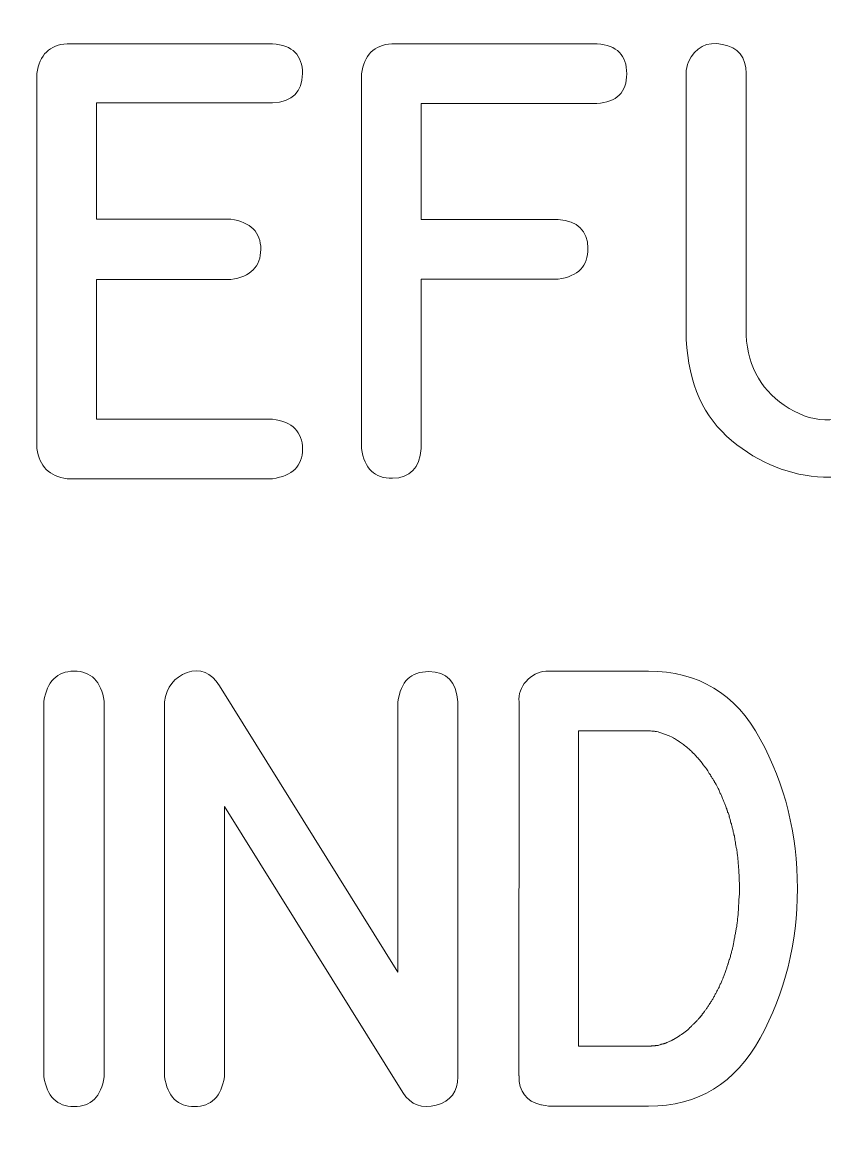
# Model space of a CAD drawing. Header units: millimetres. Extents: x -72 to 72, y -60 to 60.
# Drawn here: x -55.23 to -49.38, y 46.52 to 54.72 of the extents above; entities that cross this region are included whole.
import ezdxf

# ---------------------------------------------------------------- set-up
doc = ezdxf.new("R2010")
doc.units = ezdxf.units.MM
doc.layers.add('CUT', color=7, linetype='Continuous')
doc.layers.add('ENGRAVE', color=1, linetype='Continuous')

msp = doc.modelspace()

# ---------------------------------------------------------------- linework, layer by layer
at = {"layer": 'CUT', "lineweight": 9}
msp.add_open_spline([(70.6599, -60.1342), (70.9361, -60.152), (71.2072, -60.0547), (71.409, -59.8654), (71.409, -59.8654), (71.6108, -59.676), (71.7252, -59.413), (71.725, -59.1363), (71.725, -59.1363), (71.725, -59.1363), (71.725, -45.2787), (71.725, -45.2787), (71.725, -45.2787), (71.7248, -45.0133), (71.6193, -44.7589), (71.4315, -44.5713), (71.4315, -44.5713), (71.2437, -44.3838), (70.9904, -44.2785), (70.725, -44.2787), (70.725, -44.2787), (70.725, -44.2787), (68.2625, -44.2787), (68.2625, -44.2787), (68.2625, -44.2787), (65.9403, -44.2787), (63.7945, -43.0398), (62.6333, -41.0287), (62.6333, -41.0287), (61.4722, -39.0176), (61.4722, -36.5398), (62.6333, -34.5287), (62.6333, -34.5287), (63.7945, -32.5176), (65.9403, -31.2787), (68.2625, -31.2787), (68.2625, -31.2787), (68.2625, -31.2787), (70.725, -31.2787), (70.725, -31.2787), (70.725, -31.2787), (70.9904, -31.2785), (71.2448, -31.173), (71.4324, -30.9852), (71.4324, -30.9852), (71.6199, -30.7974), (71.7252, -30.5441), (71.725, -30.2787), (71.725, -30.2787), (71.725, -30.2787), (71.725, 40.4463), (71.725, 40.4463), (71.725, 40.4463), (71.7248, 40.7117), (71.6193, 40.9661), (71.4315, 41.1537), (71.4315, 41.1537), (71.2437, 41.3412), (70.9904, 41.4465), (70.725, 41.4463), (70.725, 41.4463), (70.725, 41.4463), (68.2625, 41.4463), (68.2625, 41.4463), (68.2625, 41.4463), (65.9403, 41.4463), (63.7945, 42.6852), (62.6333, 44.6963), (62.6333, 44.6963), (61.4722, 46.7074), (61.4722, 49.1852), (62.6333, 51.1963), (62.6333, 51.1963), (63.7945, 53.2074), (65.9403, 54.4463), (68.2625, 54.4463), (68.2625, 54.4463), (68.2625, 54.4463), (70.725, 54.4463), (70.725, 54.4463), (70.725, 54.4463), (70.9904, 54.4465), (71.2448, 54.552), (71.4324, 54.7398), (71.4324, 54.7398), (71.6199, 54.9276), (71.7252, 55.1809), (71.725, 55.4463), (71.725, 55.4463), (71.725, 55.4463), (71.725, 59.2206), (71.725, 59.2206), (71.725, 59.2206), (71.7248, 59.486), (71.6193, 59.7404), (71.4315, 59.928), (71.4315, 59.928), (71.2437, 60.1155), (70.9904, 60.2208), (70.725, 60.2206), (70.725, 60.2206), (70.725, 60.2206), (-70.725, 60.2206), (-70.725, 60.2206), (-70.725, 60.2206), (-70.9904, 60.2204), (-71.2448, 60.1148), (-71.4324, 59.9271), (-71.4324, 59.9271), (-71.6199, 59.7393), (-71.7252, 59.486), (-71.725, 59.2206), (-71.725, 59.2206), (-71.725, 59.2206), (-71.725, 55.4463), (-71.725, 55.4463), (-71.725, 55.4463), (-71.7248, 55.1809), (-71.6192, 54.9265), (-71.4315, 54.7389), (-71.4315, 54.7389), (-71.2437, 54.5514), (-70.9904, 54.4461), (-70.725, 54.4463), (-70.725, 54.4463), (-70.725, 54.4463), (-68.2625, 54.4463), (-68.2625, 54.4463), (-68.2625, 54.4463), (-65.9403, 54.4463), (-63.7944, 53.2074), (-62.6333, 51.1963), (-62.6333, 51.1963), (-61.4722, 49.1852), (-61.4722, 46.7074), (-62.6333, 44.6963), (-62.6333, 44.6963), (-63.7944, 42.6852), (-65.9403, 41.4463), (-68.2625, 41.4463), (-68.2625, 41.4463), (-68.2625, 41.4463), (-70.725, 41.4463), (-70.725, 41.4463), (-70.725, 41.4463), (-70.9904, 41.4461), (-71.2448, 41.3405), (-71.4324, 41.1528), (-71.4324, 41.1528), (-71.6199, 40.965), (-71.7252, 40.7117), (-71.725, 40.4463), (-71.725, 40.4463), (-71.725, 40.4463), (-71.725, -30.2787), (-71.725, -30.2787), (-71.725, -30.2787), (-71.7248, -30.5441), (-71.6192, -30.7985), (-71.4315, -30.9861), (-71.4315, -30.9861), (-71.2437, -31.1736), (-70.9904, -31.2789), (-70.725, -31.2787), (-70.725, -31.2787), (-70.725, -31.2787), (-68.2625, -31.2787), (-68.2625, -31.2787), (-68.2625, -31.2787), (-65.9403, -31.2787), (-63.7944, -32.5176), (-62.6333, -34.5287), (-62.6333, -34.5287), (-61.4722, -36.5398), (-61.4722, -39.0176), (-62.6333, -41.0287), (-62.6333, -41.0287), (-63.7944, -43.0398), (-65.9403, -44.2787), (-68.2625, -44.2787), (-68.2625, -44.2787), (-68.2625, -44.2787), (-70.725, -44.2787), (-70.725, -44.2787), (-70.725, -44.2787), (-70.9904, -44.2789), (-71.2448, -44.3845), (-71.4324, -44.5722), (-71.4324, -44.5722), (-71.6199, -44.76), (-71.7252, -45.0133), (-71.725, -45.2787), (-71.725, -45.2787), (-71.725, -45.2787), (-71.725, -49.9113), (-71.725, -49.9113), (-71.725, -49.9113), (-71.7247, -50.4387), (-71.3163, -50.8752), (-70.7901, -50.9092), (-70.7901, -50.9092), (-70.7901, -50.9092), (70.6599, -60.1342), (70.6599, -60.1342)], degree=3, knots=[0, 0, 0, 0, 0.019231, 0.019231, 0.019231, 0.019231, 0.038462, 0.038462, 0.038462, 0.038462, 0.057692, 0.057692, 0.057692, 0.057692, 0.076923, 0.076923, 0.076923, 0.076923, 0.096154, 0.096154, 0.096154, 0.096154, 0.115385, 0.115385, 0.115385, 0.115385, 0.134615, 0.134615, 0.134615, 0.134615, 0.153846, 0.153846, 0.153846, 0.153846, 0.173077, 0.173077, 0.173077, 0.173077, 0.192308, 0.192308, 0.192308, 0.192308, 0.211538, 0.211538, 0.211538, 0.211538, 0.230769, 0.230769, 0.230769, 0.230769, 0.25, 0.25, 0.25, 0.25, 0.269231, 0.269231, 0.269231, 0.269231, 0.288462, 0.288462, 0.288462, 0.288462, 0.307692, 0.307692, 0.307692, 0.307692, 0.326923, 0.326923, 0.326923, 0.326923, 0.346154, 0.346154, 0.346154, 0.346154, 0.365385, 0.365385, 0.365385, 0.365385, 0.384615, 0.384615, 0.384615, 0.384615, 0.403846, 0.403846, 0.403846, 0.403846, 0.423077, 0.423077, 0.423077, 0.423077, 0.442308, 0.442308, 0.442308, 0.442308, 0.461538, 0.461538, 0.461538, 0.461538, 0.480769, 0.480769, 0.480769, 0.480769, 0.5, 0.5, 0.5, 0.5, 0.519231, 0.519231, 0.519231, 0.519231, 0.538462, 0.538462, 0.538462, 0.538462, 0.557692, 0.557692, 0.557692, 0.557692, 0.576923, 0.576923, 0.576923, 0.576923, 0.596154, 0.596154, 0.596154, 0.596154, 0.615385, 0.615385, 0.615385, 0.615385, 0.634615, 0.634615, 0.634615, 0.634615, 0.653846, 0.653846, 0.653846, 0.653846, 0.673077, 0.673077, 0.673077, 0.673077, 0.692308, 0.692308, 0.692308, 0.692308, 0.711538, 0.711538, 0.711538, 0.711538, 0.730769, 0.730769, 0.730769, 0.730769, 0.75, 0.75, 0.75, 0.75, 0.769231, 0.769231, 0.769231, 0.769231, 0.788462, 0.788462, 0.788462, 0.788462, 0.807692, 0.807692, 0.807692, 0.807692, 0.826923, 0.826923, 0.826923, 0.826923, 0.846154, 0.846154, 0.846154, 0.846154, 0.865385, 0.865385, 0.865385, 0.865385, 0.884615, 0.884615, 0.884615, 0.884615, 0.903846, 0.903846, 0.903846, 0.903846, 0.923077, 0.923077, 0.923077, 0.923077, 0.942308, 0.942308, 0.942308, 0.942308, 0.961538, 0.961538, 0.961538, 0.961538, 1, 1, 1, 1], dxfattribs=at)
at = {"layer": 'ENGRAVE', "lineweight": 9}
for points, knots in [([(-53.4081, 54.1347), (-53.4081, 54.1347), (-54.6935, 54.1347), (-54.6935, 54.1347), (-54.6935, 54.1347), (-54.6935, 54.1347), (-54.6935, 53.2864), (-54.6935, 53.2864), (-54.6935, 53.2864), (-54.6935, 53.2864), (-53.7135, 53.2864), (-53.7135, 53.2864), (-53.7135, 53.2864), (-53.5669, 53.2647), (-53.4939, 53.1912), (-53.4944, 53.0658), (-53.4944, 53.0658), (-53.4949, 52.9398), (-53.568, 52.8668), (-53.7135, 52.8462), (-53.7135, 52.8462), (-53.7135, 52.8462), (-54.6935, 52.8462), (-54.6935, 52.8462), (-54.6935, 52.8462), (-54.6935, 52.8462), (-54.6935, 51.8275), (-54.6935, 51.8275), (-54.6935, 51.8275), (-54.6935, 51.8275), (-53.4081, 51.8275), (-53.4081, 51.8275), (-53.4081, 51.8275), (-53.2626, 51.8058), (-53.1896, 51.7333), (-53.1896, 51.609), (-53.1896, 51.609), (-53.1896, 51.4851), (-53.2626, 51.4126), (-53.4081, 51.392), (-53.4081, 51.392), (-53.4081, 51.392), (-54.9089, 51.392), (-54.9089, 51.392), (-54.9089, 51.392), (-55.038, 51.4084), (-55.1115, 51.482), (-55.129, 51.6121), (-55.129, 51.6121), (-55.129, 51.6121), (-55.129, 54.35), (-55.129, 54.35), (-55.129, 54.35), (-55.1094, 54.4866), (-55.0359, 54.5585), (-54.9089, 54.567), (-54.9089, 54.567), (-54.9089, 54.567), (-53.4081, 54.567), (-53.4081, 54.567), (-53.4081, 54.567), (-53.2626, 54.5559), (-53.1896, 54.4829), (-53.1901, 54.349), (-53.1901, 54.349), (-53.1907, 54.2151), (-53.2637, 54.1437), (-53.4081, 54.1347)], [0, 0, 0, 0, 0.055556, 0.055556, 0.055556, 0.055556, 0.111111, 0.111111, 0.111111, 0.111111, 0.166667, 0.166667, 0.166667, 0.166667, 0.222222, 0.222222, 0.222222, 0.222222, 0.277778, 0.277778, 0.277778, 0.277778, 0.333333, 0.333333, 0.333333, 0.333333, 0.388889, 0.388889, 0.388889, 0.388889, 0.444444, 0.444444, 0.444444, 0.444444, 0.5, 0.5, 0.5, 0.5, 0.555556, 0.555556, 0.555556, 0.555556, 0.611111, 0.611111, 0.611111, 0.611111, 0.666667, 0.666667, 0.666667, 0.666667, 0.722222, 0.722222, 0.722222, 0.722222, 0.777778, 0.777778, 0.777778, 0.777778, 0.833333, 0.833333, 0.833333, 0.833333, 0.888889, 0.888889, 0.888889, 0.888889, 1, 1, 1, 1]), ([(-52.7589, 51.6121), (-52.7589, 51.6121), (-52.7589, 54.3469), (-52.7589, 54.3469), (-52.7589, 54.3469), (-52.7404, 54.4834), (-52.6668, 54.5569), (-52.5388, 54.567), (-52.5388, 54.567), (-52.5388, 54.567), (-51.038, 54.567), (-51.038, 54.567), (-51.038, 54.567), (-50.8946, 54.5559), (-50.8227, 54.4823), (-50.8227, 54.3474), (-50.8227, 54.3474), (-50.8227, 54.213), (-50.8957, 54.1405), (-51.0412, 54.1315), (-51.0412, 54.1315), (-51.0412, 54.1315), (-52.3234, 54.1315), (-52.3234, 54.1315), (-52.3234, 54.1315), (-52.3234, 54.1315), (-52.3234, 53.2832), (-52.3234, 53.2832), (-52.3234, 53.2832), (-52.3234, 53.2832), (-51.3233, 53.2832), (-51.3233, 53.2832), (-51.3233, 53.2832), (-51.1809, 53.2732), (-51.1084, 53.2033), (-51.1063, 53.0742), (-51.1063, 53.0742), (-51.1042, 52.9451), (-51.1767, 52.8694), (-51.3233, 52.8477), (-51.3233, 52.8477), (-51.3233, 52.8477), (-52.3234, 52.8477), (-52.3234, 52.8477), (-52.3234, 52.8477), (-52.3234, 52.8477), (-52.3234, 51.6121), (-52.3234, 51.6121), (-52.3234, 51.6121), (-52.3334, 51.4698), (-52.4038, 51.3973), (-52.5335, 51.3952), (-52.5335, 51.3952), (-52.6631, 51.3931), (-52.7383, 51.4656), (-52.7589, 51.6121)], [0, 0, 0, 0, 0.066667, 0.066667, 0.066667, 0.066667, 0.133333, 0.133333, 0.133333, 0.133333, 0.2, 0.2, 0.2, 0.2, 0.266667, 0.266667, 0.266667, 0.266667, 0.333333, 0.333333, 0.333333, 0.333333, 0.4, 0.4, 0.4, 0.4, 0.466667, 0.466667, 0.466667, 0.466667, 0.533333, 0.533333, 0.533333, 0.533333, 0.6, 0.6, 0.6, 0.6, 0.666667, 0.666667, 0.666667, 0.666667, 0.733333, 0.733333, 0.733333, 0.733333, 0.8, 0.8, 0.8, 0.8, 0.866667, 0.866667, 0.866667, 0.866667, 1, 1, 1, 1]), ([(-48.2991, 52.4387), (-48.2991, 52.4387), (-48.2991, 52.4075), (-48.2991, 52.4075), (-48.2991, 52.4075), (-48.3023, 52.3556), (-48.3044, 52.3249), (-48.3049, 52.3143), (-48.3049, 52.3143), (-48.3483, 51.9984), (-48.4785, 51.7651), (-48.6944, 51.6143), (-48.6944, 51.6143), (-48.9103, 51.464), (-49.141, 51.3936), (-49.3855, 51.4036), (-49.3855, 51.4036), (-49.6305, 51.4137), (-49.8549, 51.5026), (-50.0575, 51.6709), (-50.0575, 51.6709), (-50.2607, 51.8397), (-50.3713, 52.0852), (-50.3888, 52.4075), (-50.3888, 52.4075), (-50.3888, 52.4075), (-50.3888, 52.4387), (-50.3888, 52.4387), (-50.3888, 52.4387), (-50.3888, 52.4387), (-50.3888, 54.35), (-50.3888, 54.35), (-50.3888, 54.35), (-50.3888, 54.3807), (-50.383, 54.4088), (-50.3719, 54.4337), (-50.3719, 54.4337), (-50.3221, 54.5421), (-50.2396, 54.585), (-50.1242, 54.5622), (-50.1242, 54.5622), (-50.0094, 54.5395), (-49.9517, 54.4686), (-49.9517, 54.35), (-49.9517, 54.35), (-49.9517, 54.35), (-49.9517, 52.4387), (-49.9517, 52.4387), (-49.9517, 52.4387), (-49.9364, 52.2006), (-49.8316, 52.0228), (-49.6379, 51.9053), (-49.6379, 51.9053), (-49.4437, 51.7873), (-49.24, 51.7926), (-49.0262, 51.9206), (-49.0262, 51.9206), (-48.9299, 51.9773), (-48.8595, 52.0508), (-48.8145, 52.1408), (-48.8145, 52.1408), (-48.7695, 52.2307), (-48.7431, 52.3302), (-48.7346, 52.4387), (-48.7346, 52.4387), (-48.7346, 52.4387), (-48.7346, 54.35), (-48.7346, 54.35), (-48.7346, 54.35), (-48.7346, 54.3686), (-48.7336, 54.3823), (-48.7314, 54.3918), (-48.7314, 54.3918), (-48.7076, 54.5188), (-48.6298, 54.5765), (-48.4976, 54.5638), (-48.4976, 54.5638), (-48.3653, 54.5517), (-48.2991, 54.4802), (-48.2991, 54.35), (-48.2991, 54.35), (-48.2991, 54.35), (-48.2991, 52.4387), (-48.2991, 52.4387)], [0, 0, 0, 0, 0.045455, 0.045455, 0.045455, 0.045455, 0.090909, 0.090909, 0.090909, 0.090909, 0.136364, 0.136364, 0.136364, 0.136364, 0.181818, 0.181818, 0.181818, 0.181818, 0.227273, 0.227273, 0.227273, 0.227273, 0.272727, 0.272727, 0.272727, 0.272727, 0.318182, 0.318182, 0.318182, 0.318182, 0.363636, 0.363636, 0.363636, 0.363636, 0.409091, 0.409091, 0.409091, 0.409091, 0.454545, 0.454545, 0.454545, 0.454545, 0.5, 0.5, 0.5, 0.5, 0.545455, 0.545455, 0.545455, 0.545455, 0.590909, 0.590909, 0.590909, 0.590909, 0.636364, 0.636364, 0.636364, 0.636364, 0.681818, 0.681818, 0.681818, 0.681818, 0.727273, 0.727273, 0.727273, 0.727273, 0.772727, 0.772727, 0.772727, 0.772727, 0.818182, 0.818182, 0.818182, 0.818182, 0.863636, 0.863636, 0.863636, 0.863636, 0.909091, 0.909091, 0.909091, 0.909091, 1, 1, 1, 1]), ([(-54.6368, 47.0264), (-54.6596, 46.8809), (-54.7331, 46.8084), (-54.8575, 46.8089), (-54.8575, 46.8089), (-54.9824, 46.8094), (-55.0554, 46.8819), (-55.0771, 47.0264), (-55.0771, 47.0264), (-55.0771, 47.0264), (-55.0771, 49.7675), (-55.0771, 49.7675), (-55.0771, 49.7675), (-55.0554, 49.913), (-54.9824, 49.9865), (-54.8575, 49.9871), (-54.8575, 49.9871), (-54.7331, 49.9876), (-54.6596, 49.914), (-54.6368, 49.7675), (-54.6368, 49.7675), (-54.6368, 49.7675), (-54.6368, 47.0264), (-54.6368, 47.0264)], [0, 0, 0, 0, 0.142857, 0.142857, 0.142857, 0.142857, 0.285714, 0.285714, 0.285714, 0.285714, 0.428571, 0.428571, 0.428571, 0.428571, 0.571429, 0.571429, 0.571429, 0.571429, 0.714286, 0.714286, 0.714286, 0.714286, 1, 1, 1, 1]), ([(-52.0556, 47.0264), (-52.0556, 46.9179), (-52.108, 46.8491), (-52.2128, 46.8195), (-52.2128, 46.8195), (-52.3181, 46.7904), (-52.399, 46.8211), (-52.4572, 46.9121), (-52.4572, 46.9121), (-52.4572, 46.9121), (-53.7595, 49.0002), (-53.7595, 49.0002), (-53.7595, 49.0002), (-53.7595, 49.0002), (-53.7595, 47.0264), (-53.7595, 47.0264), (-53.7595, 47.0264), (-53.7823, 46.8819), (-53.8553, 46.8094), (-53.9786, 46.8094), (-53.9786, 46.8094), (-54.1024, 46.8094), (-54.1749, 46.8819), (-54.1966, 47.0264), (-54.1966, 47.0264), (-54.1966, 47.0264), (-54.1966, 49.7643), (-54.1966, 49.7643), (-54.1966, 49.7643), (-54.1813, 49.8717), (-54.1262, 49.9426), (-54.0315, 49.977), (-54.0315, 49.977), (-53.9368, 50.0109), (-53.8579, 49.9786), (-53.795, 49.8807), (-53.795, 49.8807), (-53.795, 49.8807), (-52.4927, 47.7894), (-52.4927, 47.7894), (-52.4927, 47.7894), (-52.4927, 47.7894), (-52.4927, 49.7643), (-52.4927, 49.7643), (-52.4927, 49.7643), (-52.4731, 49.9119), (-52.398, 49.9855), (-52.2673, 49.9839), (-52.2673, 49.9839), (-52.1366, 49.9823), (-52.0662, 49.9093), (-52.0556, 49.7643), (-52.0556, 49.7643), (-52.0556, 49.7643), (-52.0556, 47.0264), (-52.0556, 47.0264)], [0, 0, 0, 0, 0.066667, 0.066667, 0.066667, 0.066667, 0.133333, 0.133333, 0.133333, 0.133333, 0.2, 0.2, 0.2, 0.2, 0.266667, 0.266667, 0.266667, 0.266667, 0.333333, 0.333333, 0.333333, 0.333333, 0.4, 0.4, 0.4, 0.4, 0.466667, 0.466667, 0.466667, 0.466667, 0.533333, 0.533333, 0.533333, 0.533333, 0.6, 0.6, 0.6, 0.6, 0.666667, 0.666667, 0.666667, 0.666667, 0.733333, 0.733333, 0.733333, 0.733333, 0.8, 0.8, 0.8, 0.8, 0.866667, 0.866667, 0.866667, 0.866667, 1, 1, 1, 1]), ([(-51.3936, 49.9876), (-51.3936, 49.9876), (-50.6634, 49.9876), (-50.6634, 49.9876), (-50.6634, 49.9876), (-50.3004, 49.9876), (-50.0289, 49.8225), (-49.8479, 49.4918), (-49.8479, 49.4918), (-49.667, 49.161), (-49.5765, 48.797), (-49.5765, 48.4001), (-49.5765, 48.4001), (-49.5765, 48.0032), (-49.6675, 47.6397), (-49.8485, 47.309), (-49.8485, 47.309), (-50.03, 46.9782), (-50.3014, 46.8126), (-50.6634, 46.8126), (-50.6634, 46.8126), (-50.6634, 46.8126), (-51.3936, 46.8126), (-51.3936, 46.8126), (-51.3936, 46.8126), (-51.3936, 46.8126), (-51.3905, 46.8126), (-51.3905, 46.8126), (-51.3905, 46.8126), (-51.3905, 46.8126), (-51.3936, 46.8126), (-51.3936, 46.8126), (-51.3936, 46.8126), (-51.4275, 46.8179), (-51.446, 46.8211), (-51.4492, 46.8221), (-51.4492, 46.8221), (-51.5566, 46.8475), (-51.6101, 46.9179), (-51.609, 47.0327), (-51.609, 47.0327), (-51.609, 47.0327), (-51.6106, 47.0327), (-51.6106, 47.0327), (-51.6106, 47.0327), (-51.6106, 47.0327), (-51.609, 49.7706), (-51.609, 49.7706), (-51.609, 49.7706), (-51.6101, 49.7738), (-51.6106, 49.7781), (-51.6106, 49.7828), (-51.6106, 49.7828), (-51.6074, 49.84), (-51.5852, 49.8881), (-51.5434, 49.9278), (-51.5434, 49.9278), (-51.5011, 49.9675), (-51.4508, 49.9876), (-51.3921, 49.9876), (-51.3921, 49.9876), (-51.3921, 49.9876), (-51.3936, 49.9876), (-51.3936, 49.9876)], [0, 0, 0, 0, 0.058824, 0.058824, 0.058824, 0.058824, 0.117647, 0.117647, 0.117647, 0.117647, 0.176471, 0.176471, 0.176471, 0.176471, 0.235294, 0.235294, 0.235294, 0.235294, 0.294118, 0.294118, 0.294118, 0.294118, 0.352941, 0.352941, 0.352941, 0.352941, 0.411765, 0.411765, 0.411765, 0.411765, 0.470588, 0.470588, 0.470588, 0.470588, 0.529412, 0.529412, 0.529412, 0.529412, 0.588235, 0.588235, 0.588235, 0.588235, 0.647059, 0.647059, 0.647059, 0.647059, 0.705882, 0.705882, 0.705882, 0.705882, 0.764706, 0.764706, 0.764706, 0.764706, 0.823529, 0.823529, 0.823529, 0.823529, 0.882353, 0.882353, 0.882353, 0.882353, 1, 1, 1, 1]), ([(-50.6634, 47.2497), (-50.6613, 47.2497), (-50.6592, 47.2497), (-50.657, 47.2497), (-50.657, 47.2497), (-50.6549, 47.2497), (-50.6523, 47.2497), (-50.6496, 47.2497), (-50.6496, 47.2497), (-50.6475, 47.2497), (-50.6454, 47.2502), (-50.6438, 47.2508), (-50.6438, 47.2508), (-50.6422, 47.2513), (-50.6401, 47.2513), (-50.6369, 47.2513), (-50.6369, 47.2513), (-50.6348, 47.2513), (-50.6327, 47.2518), (-50.6301, 47.2523), (-50.6301, 47.2523), (-50.6274, 47.2529), (-50.6248, 47.2529), (-50.6216, 47.2529), (-50.6216, 47.2529), (-50.6195, 47.2529), (-50.6174, 47.2534), (-50.6152, 47.2534), (-50.6152, 47.2534), (-50.6131, 47.2539), (-50.6105, 47.2545), (-50.6073, 47.2545), (-50.6073, 47.2545), (-50.6057, 47.2545), (-50.6036, 47.2545), (-50.6015, 47.255), (-50.6015, 47.255), (-50.5994, 47.2555), (-50.5967, 47.256), (-50.5935, 47.256), (-50.5935, 47.256), (-50.5893, 47.2582), (-50.5851, 47.2592), (-50.5814, 47.2592), (-50.5814, 47.2592), (-50.5793, 47.2592), (-50.5771, 47.2597), (-50.575, 47.2613), (-50.575, 47.2613), (-50.5729, 47.2629), (-50.5703, 47.2645), (-50.5671, 47.265), (-50.5671, 47.265), (-50.565, 47.265), (-50.5628, 47.2656), (-50.5602, 47.2661), (-50.5602, 47.2661), (-50.5576, 47.2666), (-50.5549, 47.2672), (-50.5517, 47.2682), (-50.5517, 47.2682), (-50.5496, 47.2682), (-50.5475, 47.2687), (-50.5454, 47.2698), (-50.5454, 47.2698), (-50.5433, 47.2709), (-50.5412, 47.2719), (-50.538, 47.273), (-50.538, 47.273), (-50.5316, 47.2751), (-50.5269, 47.2772), (-50.5237, 47.2793), (-50.5237, 47.2793), (-50.5052, 47.2857), (-50.4999, 47.2873), (-50.5083, 47.2857), (-50.5083, 47.2857), (-50.5062, 47.2857), (-50.5041, 47.2862), (-50.502, 47.2878), (-50.502, 47.2878), (-50.4999, 47.2894), (-50.4972, 47.2904), (-50.4946, 47.2915), (-50.4946, 47.2915), (-50.4851, 47.2978), (-50.4808, 47.3005), (-50.4819, 47.2994), (-50.4819, 47.2994), (-50.4718, 47.3047), (-50.4665, 47.3074), (-50.4665, 47.3074), (-50.4665, 47.3074), (-50.4644, 47.3084), (-50.4623, 47.3095), (-50.4602, 47.3111), (-50.4602, 47.3111), (-50.4581, 47.3127), (-50.4554, 47.3143), (-50.4523, 47.3164), (-50.4523, 47.3164), (-50.4433, 47.3227), (-50.4385, 47.3259), (-50.4385, 47.3259), (-50.4385, 47.3259), (-50.4364, 47.327), (-50.4343, 47.328), (-50.4316, 47.3296), (-50.4316, 47.3296), (-50.429, 47.3312), (-50.4263, 47.3328), (-50.4231, 47.3349), (-50.4231, 47.3349), (-50.421, 47.3359), (-50.4189, 47.3375), (-50.4168, 47.3397), (-50.4168, 47.3397), (-50.4147, 47.3418), (-50.412, 47.3439), (-50.4089, 47.346), (-50.4089, 47.346), (-50.4073, 47.3471), (-50.4052, 47.3481), (-50.403, 47.3497), (-50.403, 47.3497), (-50.4009, 47.3513), (-50.3983, 47.3534), (-50.3951, 47.355), (-50.3951, 47.355), (-50.393, 47.3571), (-50.3877, 47.3613), (-50.3798, 47.3677), (-50.3798, 47.3677), (-50.3713, 47.3762), (-50.3671, 47.3799), (-50.3671, 47.3799), (-50.3671, 47.3799), (-50.3649, 47.382), (-50.3634, 47.3841), (-50.3612, 47.3862), (-50.3612, 47.3862), (-50.3591, 47.3883), (-50.3565, 47.391), (-50.3533, 47.3942), (-50.3533, 47.3942), (-50.3512, 47.3963), (-50.3491, 47.3979), (-50.3469, 47.4), (-50.3469, 47.4), (-50.3448, 47.4021), (-50.3427, 47.4047), (-50.3395, 47.4079), (-50.3395, 47.4079), (-50.3364, 47.41), (-50.3316, 47.4143), (-50.3253, 47.4201), (-50.3253, 47.4201), (-50.3231, 47.4222), (-50.321, 47.4243), (-50.3194, 47.4264), (-50.3194, 47.4264), (-50.3173, 47.4286), (-50.3147, 47.4312), (-50.3115, 47.4344), (-50.3115, 47.4344), (-50.3094, 47.4365), (-50.3073, 47.4386), (-50.3051, 47.4413), (-50.3051, 47.4413), (-50.303, 47.4439), (-50.3004, 47.4465), (-50.2977, 47.4497), (-50.2977, 47.4497), (-50.285, 47.4661), (-50.2808, 47.4714), (-50.285, 47.4651), (-50.285, 47.4651), (-50.2776, 47.4725), (-50.2734, 47.4783), (-50.2713, 47.4825), (-50.2713, 47.4825), (-50.2618, 47.4947), (-50.2575, 47.5005), (-50.2586, 47.4995), (-50.2586, 47.4995), (-50.2565, 47.5026), (-50.2543, 47.5053), (-50.2528, 47.5079), (-50.2528, 47.5079), (-50.2506, 47.5106), (-50.248, 47.5132), (-50.2448, 47.5164), (-50.2448, 47.5164), (-50.2427, 47.5196), (-50.2411, 47.5227), (-50.2395, 47.5259), (-50.2395, 47.5259), (-50.2379, 47.5291), (-50.2353, 47.5317), (-50.2326, 47.5349), (-50.2326, 47.5349), (-50.2316, 47.5381), (-50.2295, 47.5413), (-50.2268, 47.545), (-50.2268, 47.545), (-50.2242, 47.5487), (-50.2221, 47.5518), (-50.2199, 47.555), (-50.2199, 47.555), (-50.2136, 47.5635), (-50.2099, 47.5698), (-50.2078, 47.5741), (-50.2078, 47.5741), (-50.2057, 47.5767), (-50.2035, 47.5804), (-50.202, 47.5841), (-50.202, 47.5841), (-50.2004, 47.5873), (-50.1983, 47.591), (-50.1951, 47.5942), (-50.1951, 47.5942), (-50.193, 47.5968), (-50.1914, 47.6005), (-50.1898, 47.6042), (-50.1898, 47.6042), (-50.1882, 47.6074), (-50.1861, 47.6111), (-50.1829, 47.6143), (-50.1829, 47.6143), (-50.1808, 47.6191), (-50.1776, 47.6259), (-50.1734, 47.6344), (-50.1734, 47.6344), (-50.1713, 47.6376), (-50.1697, 47.6407), (-50.1681, 47.645), (-50.1681, 47.645), (-50.1665, 47.6492), (-50.1644, 47.6534), (-50.1612, 47.6577), (-50.1612, 47.6577), (-50.1591, 47.6609), (-50.157, 47.664), (-50.1554, 47.6677), (-50.1554, 47.6677), (-50.1543, 47.6714), (-50.1517, 47.6751), (-50.1485, 47.6794), (-50.1485, 47.6794), (-50.1475, 47.6826), (-50.1464, 47.6857), (-50.1448, 47.69), (-50.1448, 47.69), (-50.1432, 47.6942), (-50.1416, 47.6984), (-50.1395, 47.7027), (-50.1395, 47.7027), (-50.1363, 47.7074), (-50.1326, 47.7154), (-50.1284, 47.7259), (-50.1284, 47.7259), (-50.1183, 47.7513), (-50.1146, 47.7598), (-50.1178, 47.7503), (-50.1178, 47.7503), (-50.1168, 47.7535), (-50.1152, 47.7577), (-50.1136, 47.7619), (-50.1136, 47.7619), (-50.112, 47.7667), (-50.1104, 47.7715), (-50.1083, 47.7752), (-50.1083, 47.7752), (-50.1072, 47.7794), (-50.1062, 47.7836), (-50.1046, 47.7879), (-50.1046, 47.7879), (-50.103, 47.7921), (-50.1009, 47.7963), (-50.0993, 47.8016), (-50.0993, 47.8016), (-50.0961, 47.8111), (-50.0935, 47.8191), (-50.0914, 47.8265), (-50.0914, 47.8265), (-50.0903, 47.8307), (-50.0892, 47.835), (-50.0877, 47.8392), (-50.0877, 47.8392), (-50.0861, 47.8429), (-50.084, 47.8477), (-50.0818, 47.8529), (-50.0818, 47.8529), (-50.0861, 47.8424), (-50.0834, 47.8514), (-50.0744, 47.8794), (-50.0744, 47.8794), (-50.0723, 47.8842), (-50.0691, 47.8932), (-50.0649, 47.9053), (-50.0649, 47.9053), (-50.0649, 47.9096), (-50.0644, 47.9143), (-50.0628, 47.9186), (-50.0628, 47.9186), (-50.0612, 47.9233), (-50.0596, 47.9281), (-50.0586, 47.9334), (-50.0586, 47.9334), (-50.0575, 47.9376), (-50.0564, 47.9418), (-50.0554, 47.9466), (-50.0554, 47.9466), (-50.0548, 47.9514), (-50.0533, 47.9561), (-50.0511, 47.9614), (-50.0511, 47.9614), (-50.0511, 47.9646), (-50.0501, 47.9683), (-50.0485, 47.9731), (-50.0485, 47.9731), (-50.0469, 47.9778), (-50.0459, 47.9826), (-50.0448, 47.9879), (-50.0448, 47.9879), (-50.0437, 47.9948), (-50.0421, 48.0048), (-50.04, 48.017), (-50.04, 48.017), (-50.04, 48.0212), (-50.0395, 48.0255), (-50.0379, 48.0302), (-50.0379, 48.0302), (-50.0363, 48.035), (-50.0347, 48.0397), (-50.0342, 48.045), (-50.0342, 48.045), (-50.0342, 48.0493), (-50.0337, 48.0535), (-50.0326, 48.0583), (-50.0326, 48.0583), (-50.0316, 48.063), (-50.0305, 48.0678), (-50.0294, 48.0731), (-50.0294, 48.0731), (-50.0284, 48.0805), (-50.0268, 48.09), (-50.0247, 48.1027), (-50.0247, 48.1027), (-50.0247, 48.1064), (-50.0236, 48.1112), (-50.022, 48.1165), (-50.022, 48.1165), (-50.021, 48.1218), (-50.0194, 48.1265), (-50.0183, 48.1318), (-50.0183, 48.1318), (-50.0183, 48.1392), (-50.0173, 48.1487), (-50.0152, 48.1614), (-50.0152, 48.1614), (-50.0152, 48.1657), (-50.0152, 48.1699), (-50.0146, 48.1747), (-50.0146, 48.1747), (-50.0141, 48.1794), (-50.013, 48.1847), (-50.012, 48.1906), (-50.012, 48.1906), (-50.0104, 48.2033), (-50.0093, 48.2128), (-50.0093, 48.2202), (-50.0093, 48.2202), (-50.0083, 48.2276), (-50.0078, 48.2371), (-50.0078, 48.2498), (-50.0078, 48.2498), (-50.0067, 48.2572), (-50.0062, 48.2673), (-50.0062, 48.2805), (-50.0062, 48.2805), (-50.0051, 48.2879), (-50.0046, 48.298), (-50.0046, 48.3101), (-50.0046, 48.3101), (-50.0046, 48.3154), (-50.004, 48.3202), (-50.0035, 48.325), (-50.0035, 48.325), (-50.003, 48.3297), (-50.0025, 48.335), (-50.0014, 48.3414), (-50.0014, 48.3414), (-50.0014, 48.3456), (-50.0009, 48.3498), (-50.0003, 48.3546), (-50.0003, 48.3546), (-50.0003, 48.3588), (-49.9998, 48.3646), (-49.9998, 48.3705), (-49.9998, 48.3705), (-49.9998, 48.3747), (-49.9998, 48.3795), (-49.9998, 48.3848), (-49.9998, 48.3848), (-49.9998, 48.3895), (-49.9998, 48.3948), (-49.9998, 48.4001), (-49.9998, 48.4001), (-49.9998, 48.4054), (-49.9998, 48.4102), (-49.9998, 48.4149), (-49.9998, 48.4149), (-49.9998, 48.4197), (-49.9998, 48.4244), (-49.9998, 48.4297), (-49.9998, 48.4297), (-49.9998, 48.4345), (-50.0003, 48.4398), (-50.0003, 48.444), (-50.0003, 48.444), (-50.0009, 48.4488), (-50.0014, 48.4546), (-50.0014, 48.4604), (-50.0014, 48.4604), (-50.0014, 48.4647), (-50.0014, 48.4694), (-50.0014, 48.4747), (-50.0014, 48.4747), (-50.0014, 48.4795), (-50.0014, 48.4848), (-50.0014, 48.4901), (-50.0014, 48.4901), (-50.0014, 48.4964), (-50.0025, 48.5065), (-50.0046, 48.5213), (-50.0046, 48.5213), (-50.0046, 48.5335), (-50.0051, 48.543), (-50.0062, 48.5488), (-50.0062, 48.5488), (-50.0062, 48.5562), (-50.0072, 48.5668), (-50.0093, 48.5816), (-50.0093, 48.5816), (-50.0093, 48.5938), (-50.0099, 48.6033), (-50.0109, 48.6097), (-50.0109, 48.6097), (-50.0109, 48.6165), (-50.0115, 48.6266), (-50.0136, 48.6388), (-50.0136, 48.6388), (-50.0146, 48.643), (-50.0157, 48.6478), (-50.0162, 48.653), (-50.0162, 48.653), (-50.0167, 48.6578), (-50.0167, 48.6631), (-50.0167, 48.6684), (-50.0167, 48.6684), (-50.0189, 48.6806), (-50.021, 48.6906), (-50.0231, 48.698), (-50.0231, 48.698), (-50.0242, 48.7017), (-50.0252, 48.7065), (-50.0263, 48.7107), (-50.0263, 48.7107), (-50.0273, 48.7155), (-50.0279, 48.7202), (-50.0279, 48.7255), (-50.0279, 48.7255), (-50.0289, 48.7329), (-50.0305, 48.7425), (-50.0326, 48.7552), (-50.0326, 48.7552), (-50.0337, 48.7626), (-50.0347, 48.7721), (-50.0369, 48.7848), (-50.0369, 48.7848), (-50.0411, 48.797), (-50.0437, 48.8065), (-50.0448, 48.8123), (-50.0448, 48.8123), (-50.0469, 48.825), (-50.0485, 48.8335), (-50.0496, 48.8388), (-50.0496, 48.8388), (-50.0517, 48.843), (-50.0533, 48.8472), (-50.0543, 48.852), (-50.0543, 48.852), (-50.0554, 48.8568), (-50.0559, 48.8615), (-50.057, 48.8668), (-50.057, 48.8668), (-50.058, 48.8711), (-50.0596, 48.8753), (-50.0617, 48.8801), (-50.0617, 48.8801), (-50.0638, 48.8848), (-50.0649, 48.8896), (-50.0649, 48.8949), (-50.0649, 48.8949), (-50.0744, 48.9224), (-50.0771, 48.9314), (-50.0728, 48.9208), (-50.0728, 48.9208), (-50.075, 48.9282), (-50.0771, 48.9372), (-50.0802, 48.9473), (-50.0802, 48.9473), (-50.0824, 48.9504), (-50.0845, 48.9541), (-50.0861, 48.9589), (-50.0861, 48.9589), (-50.0877, 48.9637), (-50.0887, 48.9679), (-50.0898, 48.9721), (-50.0898, 48.9721), (-50.0908, 48.9753), (-50.094, 48.9843), (-50.0993, 48.9986), (-50.0993, 48.9986), (-50.103, 49.0086), (-50.1062, 49.0171), (-50.1083, 49.0235), (-50.1083, 49.0235), (-50.1104, 49.0266), (-50.112, 49.0303), (-50.1136, 49.0351), (-50.1136, 49.0351), (-50.1152, 49.0399), (-50.1168, 49.0441), (-50.1178, 49.0483), (-50.1178, 49.0483), (-50.1199, 49.051), (-50.1221, 49.0547), (-50.1236, 49.0589), (-50.1236, 49.0589), (-50.1258, 49.0631), (-50.1273, 49.0674), (-50.1284, 49.0716), (-50.1284, 49.0716), (-50.1326, 49.0817), (-50.1363, 49.0896), (-50.1395, 49.0949), (-50.1395, 49.0949), (-50.1437, 49.105), (-50.1464, 49.1124), (-50.1485, 49.1166), (-50.1485, 49.1166), (-50.1527, 49.1266), (-50.1564, 49.1346), (-50.1596, 49.1393), (-50.1596, 49.1393), (-50.1617, 49.1425), (-50.1639, 49.1462), (-50.1654, 49.1499), (-50.1654, 49.1499), (-50.1676, 49.1531), (-50.1691, 49.1568), (-50.1702, 49.16), (-50.1702, 49.16), (-50.1766, 49.17), (-50.1808, 49.1774), (-50.1829, 49.1817), (-50.1829, 49.1817), (-50.1919, 49.196), (-50.1961, 49.2028), (-50.1951, 49.2018), (-50.1951, 49.2018), (-50.1983, 49.205), (-50.2004, 49.2081), (-50.202, 49.2118), (-50.202, 49.2118), (-50.2035, 49.2155), (-50.2057, 49.2187), (-50.2078, 49.2219), (-50.2078, 49.2219), (-50.2099, 49.2261), (-50.2136, 49.232), (-50.2199, 49.2404), (-50.2199, 49.2404), (-50.2221, 49.2436), (-50.2242, 49.2468), (-50.2263, 49.2494), (-50.2263, 49.2494), (-50.2284, 49.2526), (-50.23, 49.2558), (-50.2311, 49.2589), (-50.2311, 49.2589), (-50.2358, 49.2685), (-50.2448, 49.2801), (-50.257, 49.2944), (-50.257, 49.2944), (-50.2591, 49.2965), (-50.2676, 49.3082), (-50.2819, 49.3288), (-50.2819, 49.3288), (-50.2946, 49.3431), (-50.3036, 49.3537), (-50.3099, 49.36), (-50.3099, 49.36), (-50.3163, 49.3669), (-50.3253, 49.3769), (-50.338, 49.3891), (-50.338, 49.3891), (-50.3459, 49.3986), (-50.3549, 49.4071), (-50.3644, 49.4156), (-50.3644, 49.4156), (-50.3713, 49.4209), (-50.3813, 49.4283), (-50.3935, 49.4389), (-50.3935, 49.4389), (-50.4041, 49.4473), (-50.4136, 49.4547), (-50.4231, 49.4621), (-50.4231, 49.4621), (-50.447, 49.4775), (-50.4565, 49.4844), (-50.4523, 49.4822), (-50.4523, 49.4822), (-50.4734, 49.4944), (-50.4824, 49.5002), (-50.4803, 49.4992), (-50.4803, 49.4992), (-50.4803, 49.4992), (-50.4898, 49.5039), (-50.5083, 49.5135), (-50.5083, 49.5135), (-50.5126, 49.5151), (-50.5221, 49.5188), (-50.538, 49.5241), (-50.538, 49.5241), (-50.5512, 49.5293), (-50.5613, 49.533), (-50.5671, 49.5352), (-50.5671, 49.5352), (-50.5724, 49.5357), (-50.5771, 49.5373), (-50.5814, 49.5389), (-50.5814, 49.5389), (-50.5851, 49.5405), (-50.5893, 49.542), (-50.5935, 49.5442), (-50.5935, 49.5442), (-50.6121, 49.5473), (-50.6216, 49.5489), (-50.6216, 49.5489), (-50.6216, 49.5489), (-50.6279, 49.55), (-50.6369, 49.5505), (-50.6496, 49.5505), (-50.6496, 49.5505), (-50.6523, 49.5505), (-50.6549, 49.5505), (-50.657, 49.5505), (-50.657, 49.5505), (-50.6592, 49.5505), (-50.6613, 49.5505), (-50.6634, 49.5505), (-50.6634, 49.5505), (-50.6634, 49.5505), (-51.1751, 49.5505), (-51.1751, 49.5505), (-51.1751, 49.5505), (-51.1751, 49.5505), (-51.1751, 47.2497), (-51.1751, 47.2497), (-51.1751, 47.2497), (-51.1751, 47.2497), (-51.1751, 47.2497), (-51.1751, 47.2497), (-51.1751, 47.2497), (-51.1751, 47.2497), (-50.6634, 47.2497), (-50.6634, 47.2497)], [0, 0, 0, 0, 0.005848, 0.005848, 0.005848, 0.005848, 0.011696, 0.011696, 0.011696, 0.011696, 0.017544, 0.017544, 0.017544, 0.017544, 0.023392, 0.023392, 0.023392, 0.023392, 0.02924, 0.02924, 0.02924, 0.02924, 0.035088, 0.035088, 0.035088, 0.035088, 0.040936, 0.040936, 0.040936, 0.040936, 0.046784, 0.046784, 0.046784, 0.046784, 0.052632, 0.052632, 0.052632, 0.052632, 0.05848, 0.05848, 0.05848, 0.05848, 0.064327, 0.064327, 0.064327, 0.064327, 0.070175, 0.070175, 0.070175, 0.070175, 0.076023, 0.076023, 0.076023, 0.076023, 0.081871, 0.081871, 0.081871, 0.081871, 0.087719, 0.087719, 0.087719, 0.087719, 0.093567, 0.093567, 0.093567, 0.093567, 0.099415, 0.099415, 0.099415, 0.099415, 0.105263, 0.105263, 0.105263, 0.105263, 0.111111, 0.111111, 0.111111, 0.111111, 0.116959, 0.116959, 0.116959, 0.116959, 0.122807, 0.122807, 0.122807, 0.122807, 0.128655, 0.128655, 0.128655, 0.128655, 0.134503, 0.134503, 0.134503, 0.134503, 0.140351, 0.140351, 0.140351, 0.140351, 0.146199, 0.146199, 0.146199, 0.146199, 0.152047, 0.152047, 0.152047, 0.152047, 0.157895, 0.157895, 0.157895, 0.157895, 0.163743, 0.163743, 0.163743, 0.163743, 0.169591, 0.169591, 0.169591, 0.169591, 0.175439, 0.175439, 0.175439, 0.175439, 0.181287, 0.181287, 0.181287, 0.181287, 0.187135, 0.187135, 0.187135, 0.187135, 0.192982, 0.192982, 0.192982, 0.192982, 0.19883, 0.19883, 0.19883, 0.19883, 0.204678, 0.204678, 0.204678, 0.204678, 0.210526, 0.210526, 0.210526, 0.210526, 0.216374, 0.216374, 0.216374, 0.216374, 0.222222, 0.222222, 0.222222, 0.222222, 0.22807, 0.22807, 0.22807, 0.22807, 0.233918, 0.233918, 0.233918, 0.233918, 0.239766, 0.239766, 0.239766, 0.239766, 0.245614, 0.245614, 0.245614, 0.245614, 0.251462, 0.251462, 0.251462, 0.251462, 0.25731, 0.25731, 0.25731, 0.25731, 0.263158, 0.263158, 0.263158, 0.263158, 0.269006, 0.269006, 0.269006, 0.269006, 0.274854, 0.274854, 0.274854, 0.274854, 0.280702, 0.280702, 0.280702, 0.280702, 0.28655, 0.28655, 0.28655, 0.28655, 0.292398, 0.292398, 0.292398, 0.292398, 0.298246, 0.298246, 0.298246, 0.298246, 0.304094, 0.304094, 0.304094, 0.304094, 0.309942, 0.309942, 0.309942, 0.309942, 0.315789, 0.315789, 0.315789, 0.315789, 0.321637, 0.321637, 0.321637, 0.321637, 0.327485, 0.327485, 0.327485, 0.327485, 0.333333, 0.333333, 0.333333, 0.333333, 0.339181, 0.339181, 0.339181, 0.339181, 0.345029, 0.345029, 0.345029, 0.345029, 0.350877, 0.350877, 0.350877, 0.350877, 0.356725, 0.356725, 0.356725, 0.356725, 0.362573, 0.362573, 0.362573, 0.362573, 0.368421, 0.368421, 0.368421, 0.368421, 0.374269, 0.374269, 0.374269, 0.374269, 0.380117, 0.380117, 0.380117, 0.380117, 0.385965, 0.385965, 0.385965, 0.385965, 0.391813, 0.391813, 0.391813, 0.391813, 0.397661, 0.397661, 0.397661, 0.397661, 0.403509, 0.403509, 0.403509, 0.403509, 0.409357, 0.409357, 0.409357, 0.409357, 0.415205, 0.415205, 0.415205, 0.415205, 0.421053, 0.421053, 0.421053, 0.421053, 0.426901, 0.426901, 0.426901, 0.426901, 0.432749, 0.432749, 0.432749, 0.432749, 0.438596, 0.438596, 0.438596, 0.438596, 0.444444, 0.444444, 0.444444, 0.444444, 0.450292, 0.450292, 0.450292, 0.450292, 0.45614, 0.45614, 0.45614, 0.45614, 0.461988, 0.461988, 0.461988, 0.461988, 0.467836, 0.467836, 0.467836, 0.467836, 0.473684, 0.473684, 0.473684, 0.473684, 0.479532, 0.479532, 0.479532, 0.479532, 0.48538, 0.48538, 0.48538, 0.48538, 0.491228, 0.491228, 0.491228, 0.491228, 0.497076, 0.497076, 0.497076, 0.497076, 0.502924, 0.502924, 0.502924, 0.502924, 0.508772, 0.508772, 0.508772, 0.508772, 0.51462, 0.51462, 0.51462, 0.51462, 0.520468, 0.520468, 0.520468, 0.520468, 0.526316, 0.526316, 0.526316, 0.526316, 0.532164, 0.532164, 0.532164, 0.532164, 0.538012, 0.538012, 0.538012, 0.538012, 0.54386, 0.54386, 0.54386, 0.54386, 0.549708, 0.549708, 0.549708, 0.549708, 0.555556, 0.555556, 0.555556, 0.555556, 0.561404, 0.561404, 0.561404, 0.561404, 0.567251, 0.567251, 0.567251, 0.567251, 0.573099, 0.573099, 0.573099, 0.573099, 0.578947, 0.578947, 0.578947, 0.578947, 0.584795, 0.584795, 0.584795, 0.584795, 0.590643, 0.590643, 0.590643, 0.590643, 0.596491, 0.596491, 0.596491, 0.596491, 0.602339, 0.602339, 0.602339, 0.602339, 0.608187, 0.608187, 0.608187, 0.608187, 0.614035, 0.614035, 0.614035, 0.614035, 0.619883, 0.619883, 0.619883, 0.619883, 0.625731, 0.625731, 0.625731, 0.625731, 0.631579, 0.631579, 0.631579, 0.631579, 0.637427, 0.637427, 0.637427, 0.637427, 0.643275, 0.643275, 0.643275, 0.643275, 0.649123, 0.649123, 0.649123, 0.649123, 0.654971, 0.654971, 0.654971, 0.654971, 0.660819, 0.660819, 0.660819, 0.660819, 0.666667, 0.666667, 0.666667, 0.666667, 0.672515, 0.672515, 0.672515, 0.672515, 0.678363, 0.678363, 0.678363, 0.678363, 0.684211, 0.684211, 0.684211, 0.684211, 0.690058, 0.690058, 0.690058, 0.690058, 0.695906, 0.695906, 0.695906, 0.695906, 0.701754, 0.701754, 0.701754, 0.701754, 0.707602, 0.707602, 0.707602, 0.707602, 0.71345, 0.71345, 0.71345, 0.71345, 0.719298, 0.719298, 0.719298, 0.719298, 0.725146, 0.725146, 0.725146, 0.725146, 0.730994, 0.730994, 0.730994, 0.730994, 0.736842, 0.736842, 0.736842, 0.736842, 0.74269, 0.74269, 0.74269, 0.74269, 0.748538, 0.748538, 0.748538, 0.748538, 0.754386, 0.754386, 0.754386, 0.754386, 0.760234, 0.760234, 0.760234, 0.760234, 0.766082, 0.766082, 0.766082, 0.766082, 0.77193, 0.77193, 0.77193, 0.77193, 0.777778, 0.777778, 0.777778, 0.777778, 0.783626, 0.783626, 0.783626, 0.783626, 0.789474, 0.789474, 0.789474, 0.789474, 0.795322, 0.795322, 0.795322, 0.795322, 0.80117, 0.80117, 0.80117, 0.80117, 0.807018, 0.807018, 0.807018, 0.807018, 0.812865, 0.812865, 0.812865, 0.812865, 0.818713, 0.818713, 0.818713, 0.818713, 0.824561, 0.824561, 0.824561, 0.824561, 0.830409, 0.830409, 0.830409, 0.830409, 0.836257, 0.836257, 0.836257, 0.836257, 0.842105, 0.842105, 0.842105, 0.842105, 0.847953, 0.847953, 0.847953, 0.847953, 0.853801, 0.853801, 0.853801, 0.853801, 0.859649, 0.859649, 0.859649, 0.859649, 0.865497, 0.865497, 0.865497, 0.865497, 0.871345, 0.871345, 0.871345, 0.871345, 0.877193, 0.877193, 0.877193, 0.877193, 0.883041, 0.883041, 0.883041, 0.883041, 0.888889, 0.888889, 0.888889, 0.888889, 0.894737, 0.894737, 0.894737, 0.894737, 0.900585, 0.900585, 0.900585, 0.900585, 0.906433, 0.906433, 0.906433, 0.906433, 0.912281, 0.912281, 0.912281, 0.912281, 0.918129, 0.918129, 0.918129, 0.918129, 0.923977, 0.923977, 0.923977, 0.923977, 0.929825, 0.929825, 0.929825, 0.929825, 0.935673, 0.935673, 0.935673, 0.935673, 0.94152, 0.94152, 0.94152, 0.94152, 0.947368, 0.947368, 0.947368, 0.947368, 0.953216, 0.953216, 0.953216, 0.953216, 0.959064, 0.959064, 0.959064, 0.959064, 0.964912, 0.964912, 0.964912, 0.964912, 0.97076, 0.97076, 0.97076, 0.97076, 0.976608, 0.976608, 0.976608, 0.976608, 0.982456, 0.982456, 0.982456, 0.982456, 0.988304, 0.988304, 0.988304, 0.988304, 1, 1, 1, 1])]:
    msp.add_open_spline(points, degree=3, knots=knots, dxfattribs=at)

doc.saveas('drawing.dxf')
